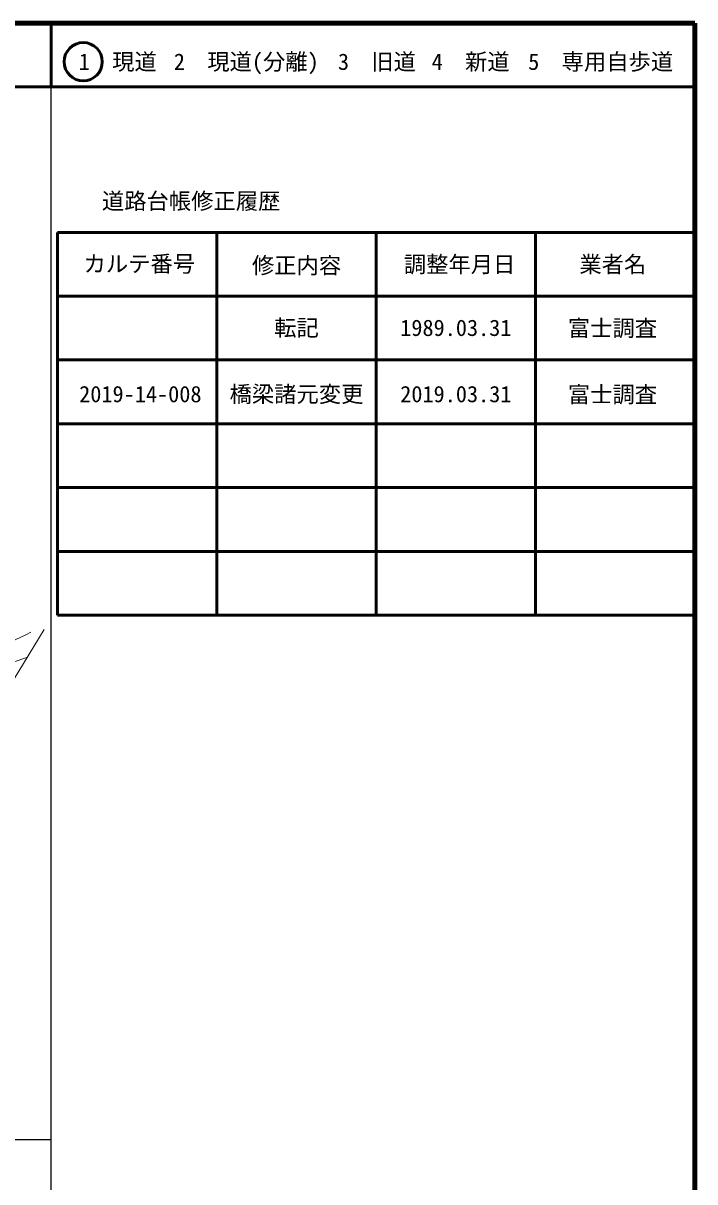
# Model space of a CAD drawing. Units: millimetres on the paper, enlarged 1000 times. Extents: x 40000 to 680000, y 20000 to 380000.
# Drawn here: x 574610 to 680000, y 198357 to 380000 of the extents above; entities that cross this region are included whole.
import ezdxf
from ezdxf.enums import TextEntityAlignment as Align

# ---------------------------------------------------------------- set-up
doc = ezdxf.new("R2010")
doc.units = ezdxf.units.MM
doc.header["$LTSCALE"] = 1000
for name, color, linetype, lineweight in [('M-BGD', 7, 'Continuous', 13), ('M-BMK-SRVR', 3, 'Continuous', 13), ('M-TTL', 2, 'Continuous', 140), ('M-TTL-BAND', 7, 'Continuous', 25), ('M-TTL-FRAM', 2, 'Continuous', 50), ('M-TTL-LINE', 7, 'Continuous', 50)]:
    doc.layers.add(name, color=color, linetype=linetype, lineweight=lineweight)
doc.layers.add('M-TTL-TXT', color=7, linetype='Continuous')
doc.styles.add('ＭＳ ゴシック', font='')
doc.styles.get('ＭＳ ゴシック').set_extended_font_data('MS Gothic')

msp = doc.modelspace()

# ---------------------------------------------------------------- linework, layer by layer
at = {"layer": 'M-BGD'}
for points, knots in [([(529071, 313171), (529224, 312698), (529378, 312225), (529488, 311741), (529633, 311108), (529706, 310456), (529727, 309806), (529753, 308960), (529693, 308117), (529607, 307274), (529479, 306003), (529294, 304735), (529310, 303463), (529327, 302055), (529589, 300641), (530024, 299293), (530408, 298104), (530927, 296966), (531513, 295869), (531974, 295006), (532477, 294169), (533002, 293338), (533422, 292673), (533855, 292012), (534372, 291432), (535211, 290491), (536269, 289761), (537291, 288990), (538744, 287892), (540121, 286711), (541668, 285803), (543289, 284852), (545096, 284202), (546909, 283629), (550002, 282653), (553115, 281902), (556171, 280830), (557715, 280289), (559244, 279665), (560846, 279401), (561765, 279249), (562708, 279216), (563645, 279222), (564959, 279231), (566261, 279319), (567576, 279341), (568973, 279365), (570384, 279315), (571745, 279550), (572953, 279758), (574121, 280190), (575289, 280623)], [0, 0, 0, 0, 1, 1, 1, 2, 2, 2, 3, 3, 3, 4, 4, 4, 5, 5, 5, 6, 6, 6, 7, 7, 7, 8, 8, 8, 9, 9, 9, 10, 10, 10, 11, 11, 11, 12, 12, 12, 13, 13, 13, 14, 14, 14, 15, 15, 15, 16, 16, 16, 17, 17, 17, 17]), ([(530143, 312486), (530173, 311093), (530202, 309700), (530322, 308317), (530473, 306572), (530768, 304843), (531067, 303105), (531394, 301195), (531726, 299275), (532407, 297477), (533012, 295878), (533894, 294375), (534908, 292980), (535699, 291894), (536570, 290872), (537559, 289972), (538399, 289208), (539324, 288531), (540298, 287947), (541711, 287102), (543228, 286453), (544735, 285774), (546716, 284881), (548682, 283936), (550751, 283332), (552522, 282814), (554369, 282547), (556201, 282230), (557661, 281977), (559112, 281691), (560578, 281515), (561958, 281349), (563350, 281280), (564747, 281307), (566283, 281336), (567825, 281482), (569304, 281843), (571581, 282399), (573710, 283466), (575839, 284532)], [0, 0, 0, 0, 1, 1, 1, 2, 2, 2, 3, 3, 3, 4, 4, 4, 5, 5, 5, 6, 6, 6, 7, 7, 7, 8, 8, 8, 9, 9, 9, 10, 10, 10, 11, 11, 11, 12, 12, 12, 13, 13, 13, 13])]:
    msp.add_open_spline(points, degree=3, knots=knots, dxfattribs=at)
at = {"layer": 'M-BMK-SRVR'}
msp.add_line((562133, 259105), (577920, 284927), dxfattribs=at)
at = {"layer": 'M-TTL'}
for p, q in [((680000, 380000), (40000, 380000)), ((680000, 20000), (680000, 380000))]:
    msp.add_line(p, q, dxfattribs=at)
at = {"layer": 'M-TTL-BAND'}
for p, q in [((579000, 20000), (579000, 370000)), ((40000, 205000), (579000, 205000))]:
    msp.add_line(p, q, dxfattribs=at)
at = {"layer": 'M-TTL-FRAM'}
for p, q in [((580000, 347197), (580000, 287197)), ((580000, 347197), (680000, 347197)), ((580000, 287197), (680000, 287197))]:
    msp.add_line(p, q, dxfattribs=at)
at = {"layer": 'M-TTL-LINE'}
for p, q in [((579000, 380000), (579000, 370000)), ((40000, 370000), (680000, 370000)), ((605000, 347197), (605000, 287197)), ((630000, 347197), (630000, 287197)), ((655000, 347197), (655000, 287197)), ((580000, 337197), (680000, 337197)), ((580000, 327197), (680000, 327197)), ((580000, 317197), (680000, 317197)), ((580000, 307197), (680000, 307197)), ((580000, 297197), (680000, 297197))]:
    msp.add_line(p, q, dxfattribs=at)
msp.add_circle((584031, 373958), 3000, dxfattribs=at)

# ---------------------------------------------------------------- texts
at = {"layer": 'M-TTL-TXT', "style": 'ＭＳ ゴシック'}
for s, p in [('1\u3000現道', (589448, 373958)), ('2\u3000現道(分離)', (609619, 373958)), ('3\u3000旧道', (630121, 373958)), ('4\u3000新道', (644824, 373958)), ('5\u3000専用自歩道', (665228, 373958)), ('道路台帳修正履歴', (600968, 352113)), ('カルテ番号', (592839, 342277)), ('修正内容', (617509, 342023)), ('調整年月日', (643089, 342197)), ('業者名', (667134, 342197)), ('転記', (617500, 332245)), ('1989.03.31', (642500, 332245)), ('富士調査', (667077, 332189)), ('橋梁諸元変更', (617500, 321853)), ('富士調査', (667077, 321796)), ('2019-14-008', (592998, 321853)), ('2019.03.31', (642500, 321853))]:
    msp.add_text(s, height=2566, dxfattribs=at).set_placement(p, align=Align.MIDDLE_CENTER)

doc.saveas('drawing.dxf')
